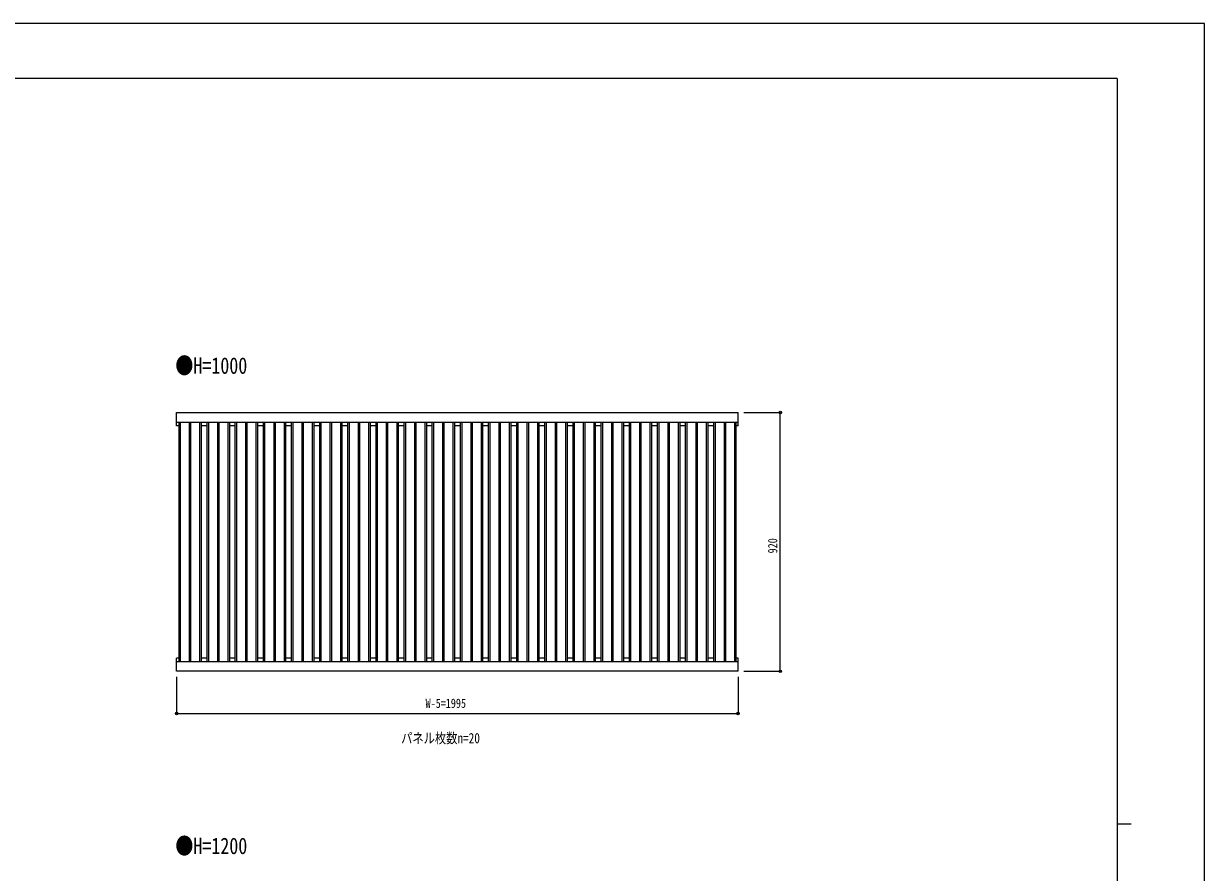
# Model space of a CAD drawing. Units: millimetres, scale not verified. Extents: x -4205 to 4205, y -2970 to 2970.
# Drawn here: x 10 to 4205, y -47 to 2970 of the extents above; entities that cross this region are included whole.
import ezdxf
from ezdxf.enums import TextEntityAlignment as Align

# ---------------------------------------------------------------- set-up
doc = ezdxf.new("R2010")
doc.units = ezdxf.units.MM
doc.header["$LTSCALE"] = 10
for name, color, linetype in [('0-1_USER1', 3, 'Continuous'), ('0-2_YKK_A1', 4, 'Continuous'), ('0-3_YKK_D', 6, 'Continuous'), ('0-4_YKK_ZWAK', 7, 'Continuous')]:
    doc.layers.add(name, color=color, linetype=linetype)
doc.styles.add('ＭＳ ゴシック', font='')
doc.styles.get('ＭＳ ゴシック').set_extended_font_data('MS Gothic')

msp = doc.modelspace()

# ---------------------------------------------------------------- linework, layer by layer
at = {"layer": '0-2_YKK_A1'}
for p, q in [((553.4, 1587.44), (2548.4, 1587.44)), ((553.4, 1540.44), (553.4, 1587.44)), ((553.4, 1553.44), (2548.4, 1553.44)), ((560.9, 1553.44), (560.9, 701.44)), ((566.4, 1553.44), (566.4, 701.44)), ((598.4, 1553.44), (598.4, 701.44)), ((603.4, 1553.44), (603.4, 701.44)), ((635.4, 1553.44), (635.4, 701.44)), ((640.9, 1553.44), (640.9, 701.44)), ((660.9, 1553.44), (660.9, 701.44)), ((666.4, 1553.44), (666.4, 701.44)), ((698.4, 1553.44), (698.4, 701.44)), ((703.4, 1553.44), (703.4, 701.44)), ((735.4, 1553.44), (735.4, 701.44)), ((740.9, 1553.44), (740.9, 701.44)), ((760.9, 1553.44), (760.9, 701.44)), ((766.4, 1553.44), (766.4, 701.44)), ((798.4, 1553.44), (798.4, 701.44)), ((803.4, 1553.44), (803.4, 701.44)), ((835.4, 1553.44), (835.4, 701.44)), ((840.9, 1553.44), (840.9, 701.44)), ((860.9, 1553.44), (860.9, 701.44)), ((866.4, 1553.44), (866.4, 701.44)), ((898.4, 1553.44), (898.4, 701.44)), ((903.4, 1553.44), (903.4, 701.44)), ((935.4, 1553.44), (935.4, 701.44)), ((940.9, 1553.44), (940.9, 701.44)), ((960.9, 1553.44), (960.9, 701.44)), ((966.4, 1553.44), (966.4, 701.44)), ((998.4, 1553.44), (998.4, 701.44)), ((1003.4, 1553.44), (1003.4, 701.44)), ((1035.4, 1553.44), (1035.4, 701.44)), ((1040.9, 1553.44), (1040.9, 701.44)), ((1060.9, 1553.44), (1060.9, 701.44)), ((1066.4, 1553.44), (1066.4, 701.44)), ((1098.4, 1553.44), (1098.4, 701.44)), ((1103.4, 1553.44), (1103.4, 701.44)), ((1135.4, 1553.44), (1135.4, 701.44)), ((1140.9, 1553.44), (1140.9, 701.44)), ((1160.9, 1553.44), (1160.9, 701.44)), ((1166.4, 1553.44), (1166.4, 701.44)), ((1198.4, 1553.44), (1198.4, 701.44)), ((1203.4, 1553.44), (1203.4, 701.44)), ((1235.4, 1553.44), (1235.4, 701.44)), ((1240.9, 1553.44), (1240.9, 701.44)), ((1260.9, 1553.44), (1260.9, 701.44)), ((1266.4, 1553.44), (1266.4, 701.44)), ((1298.4, 1553.44), (1298.4, 701.44)), ((1303.4, 1553.44), (1303.4, 701.44)), ((1335.4, 1553.44), (1335.4, 701.44)), ((1340.9, 1553.44), (1340.9, 701.44)), ((1360.9, 1553.44), (1360.9, 701.44)), ((1366.4, 1553.44), (1366.4, 701.44)), ((1398.4, 1553.44), (1398.4, 701.44)), ((1403.4, 1553.44), (1403.4, 701.44)), ((1435.4, 1553.44), (1435.4, 701.44)), ((1440.9, 1553.44), (1440.9, 701.44)), ((1460.9, 1553.44), (1460.9, 701.44)), ((1466.4, 1553.44), (1466.4, 701.44)), ((1498.4, 1553.44), (1498.4, 701.44)), ((1503.4, 1553.44), (1503.4, 701.44)), ((1535.4, 1553.44), (1535.4, 701.44)), ((1540.9, 1553.44), (1540.9, 701.44)), ((1560.9, 1553.44), (1560.9, 701.44)), ((1566.4, 1553.44), (1566.4, 701.44)), ((1598.4, 1553.44), (1598.4, 701.44)), ((1603.4, 1553.44), (1603.4, 701.44)), ((1635.4, 1553.44), (1635.4, 701.44)), ((1640.9, 1553.44), (1640.9, 701.44)), ((1660.9, 1553.44), (1660.9, 701.44)), ((1666.4, 1553.44), (1666.4, 701.44)), ((1698.4, 1553.44), (1698.4, 701.44)), ((1703.4, 1553.44), (1703.4, 701.44)), ((1735.4, 1553.44), (1735.4, 701.44)), ((1740.9, 1553.44), (1740.9, 701.44)), ((1760.9, 1553.44), (1760.9, 701.44)), ((1766.4, 1553.44), (1766.4, 701.44)), ((1798.4, 1553.44), (1798.4, 701.44)), ((1803.4, 1553.44), (1803.4, 701.44)), ((1835.4, 1553.44), (1835.4, 701.44)), ((1840.9, 1553.44), (1840.9, 701.44)), ((1860.9, 1553.44), (1860.9, 701.44)), ((1866.4, 1553.44), (1866.4, 701.44)), ((1898.4, 1553.44), (1898.4, 701.44)), ((1903.4, 1553.44), (1903.4, 701.44)), ((1935.4, 1553.44), (1935.4, 701.44)), ((1940.9, 1553.44), (1940.9, 701.44)), ((1960.9, 1553.44), (1960.9, 701.44)), ((1966.4, 1553.44), (1966.4, 701.44)), ((1998.4, 1553.44), (1998.4, 701.44)), ((2003.4, 1553.44), (2003.4, 701.44)), ((2035.4, 1553.44), (2035.4, 701.44)), ((2040.9, 1553.44), (2040.9, 701.44)), ((2060.9, 1553.44), (2060.9, 701.44)), ((2066.4, 1553.44), (2066.4, 701.44)), ((2098.4, 1553.44), (2098.4, 701.44)), ((2103.4, 1553.44), (2103.4, 701.44)), ((2135.4, 1553.44), (2135.4, 701.44)), ((2140.9, 1553.44), (2140.9, 701.44)), ((2160.9, 1553.44), (2160.9, 701.44)), ((2166.4, 1553.44), (2166.4, 701.44)), ((2198.4, 1553.44), (2198.4, 701.44)), ((2203.4, 1553.44), (2203.4, 701.44)), ((2235.4, 1553.44), (2235.4, 701.44)), ((2240.9, 1553.44), (2240.9, 701.44)), ((2260.9, 1553.44), (2260.9, 701.44)), ((2266.4, 1553.44), (2266.4, 701.44)), ((2298.4, 1553.44), (2298.4, 701.44)), ((2303.4, 1553.44), (2303.4, 701.44)), ((2335.4, 1553.44), (2335.4, 701.44)), ((2340.9, 1553.44), (2340.9, 701.44)), ((2360.9, 1553.44), (2360.9, 701.44)), ((2366.4, 1553.44), (2366.4, 701.44)), ((2398.4, 1553.44), (2398.4, 701.44)), ((2403.4, 1553.44), (2403.4, 701.44)), ((2435.4, 1553.44), (2435.4, 701.44)), ((2440.9, 1553.44), (2440.9, 701.44)), ((2460.9, 1553.44), (2460.9, 701.44)), ((2466.4, 1553.44), (2466.4, 701.44)), ((2498.4, 1553.44), (2498.4, 701.44)), ((2503.4, 1553.44), (2503.4, 701.44)), ((2535.4, 1553.44), (2535.4, 701.44)), ((2540.9, 1553.44), (2540.9, 701.44)), ((2548.4, 1540.44), (2548.4, 1587.44)), ((560.9, 1540.44), (553.4, 1540.44)), ((660.9, 1540.44), (640.9, 1540.44)), ((760.9, 1540.44), (740.9, 1540.44)), ((860.9, 1540.44), (840.9, 1540.44)), ((960.9, 1540.44), (940.9, 1540.44)), ((1060.9, 1540.44), (1040.9, 1540.44)), ((1160.9, 1540.44), (1140.9, 1540.44)), ((1260.9, 1540.44), (1240.9, 1540.44)), ((1360.9, 1540.44), (1340.9, 1540.44)), ((1460.9, 1540.44), (1440.9, 1540.44)), ((1560.9, 1540.44), (1540.9, 1540.44)), ((1660.9, 1540.44), (1640.9, 1540.44)), ((1760.9, 1540.44), (1740.9, 1540.44)), ((1860.9, 1540.44), (1840.9, 1540.44)), ((1960.9, 1540.44), (1940.9, 1540.44)), ((2060.9, 1540.44), (2040.9, 1540.44)), ((2160.9, 1540.44), (2140.9, 1540.44)), ((2260.9, 1540.44), (2240.9, 1540.44)), ((2360.9, 1540.44), (2340.9, 1540.44)), ((2460.9, 1540.44), (2440.9, 1540.44)), ((2548.4, 1540.44), (2540.9, 1540.44)), ((553.4, 667.44), (553.4, 714.44)), ((560.9, 714.44), (553.4, 714.44)), ((660.9, 714.44), (640.9, 714.44)), ((760.9, 714.44), (740.9, 714.44)), ((860.9, 714.44), (840.9, 714.44)), ((960.9, 714.44), (940.9, 714.44)), ((1060.9, 714.44), (1040.9, 714.44)), ((1160.9, 714.44), (1140.9, 714.44)), ((1260.9, 714.44), (1240.9, 714.44)), ((1360.9, 714.44), (1340.9, 714.44)), ((1460.9, 714.44), (1440.9, 714.44)), ((1560.9, 714.44), (1540.9, 714.44)), ((1660.9, 714.44), (1640.9, 714.44)), ((1760.9, 714.44), (1740.9, 714.44)), ((1860.9, 714.44), (1840.9, 714.44)), ((1960.9, 714.44), (1940.9, 714.44)), ((2060.9, 714.44), (2040.9, 714.44)), ((2160.9, 714.44), (2140.9, 714.44)), ((2260.9, 714.44), (2240.9, 714.44)), ((2360.9, 714.44), (2340.9, 714.44)), ((2460.9, 714.44), (2440.9, 714.44)), ((2548.4, 714.44), (2540.9, 714.44)), ((2548.4, 667.44), (2548.4, 714.44)), ((2548.4, 701.44), (553.4, 701.44)), ((2548.4, 667.44), (553.4, 667.44))]:
    msp.add_line(p, q, dxfattribs=at)
at = {"layer": '0-3_YKK_D'}
for p, q in [((2568.4, 1587.44), (2699.4, 1587.44)), ((2698.4, 667.44), (2698.4, 1587.44)), ((553.4, 647.44), (553.4, 516.44)), ((2548.4, 647.44), (2548.4, 516.44)), ((2568.4, 667.44), (2699.4, 667.44)), ((553.4, 517.44), (2548.4, 517.44))]:
    msp.add_line(p, q, dxfattribs=at)
for centre in [(2698.4, 1587.44), (2698.4, 667.44), (553.4, 517.44), (2548.4, 517.44)]:
    msp.add_circle(centre, 4.25, dxfattribs=at)
at = {"layer": '0-4_YKK_ZWAK'}
for p, q in [((3895.02, 2775), (-3904.98, 2775)), ((3895.02, 2775), (3895.02, -2525)), ((3895.02, 125), (3945.02, 125))]:
    msp.add_line(p, q, dxfattribs=at)
msp.add_lwpolyline([(-4205, -2970), (4205, -2970), (4205, 2970), (-4205, 2970)], close=True, dxfattribs=at)

# ---------------------------------------------------------------- texts
at = {"layer": '0-1_USER1', "style": 'ＭＳ ゴシック', "width": 0.8}
for s, height, p in [('●H=1000', 58.65, (549.14, 1707.44)), ('パネル枚数n=20', 36.66, (1351.31, 400.59)), ('●H=1200', 58.65, (549.14, -0.05))]:
    msp.add_text(s, height=height, dxfattribs=at).set_placement(p, align=Align.BOTTOM_LEFT)
at = {"layer": '0-3_YKK_D', "style": 'ＭＳ ゴシック', "width": 0.8}
msp.add_text('920', height=32.99, rotation=90, dxfattribs=at).set_placement((2697.4, 1086.64), align=Align.BOTTOM_LEFT)
msp.add_text('W-5=1995', height=32.99, dxfattribs=at).set_placement((1438.1, 527.44), align=Align.BOTTOM_LEFT)

doc.saveas('drawing.dxf')
